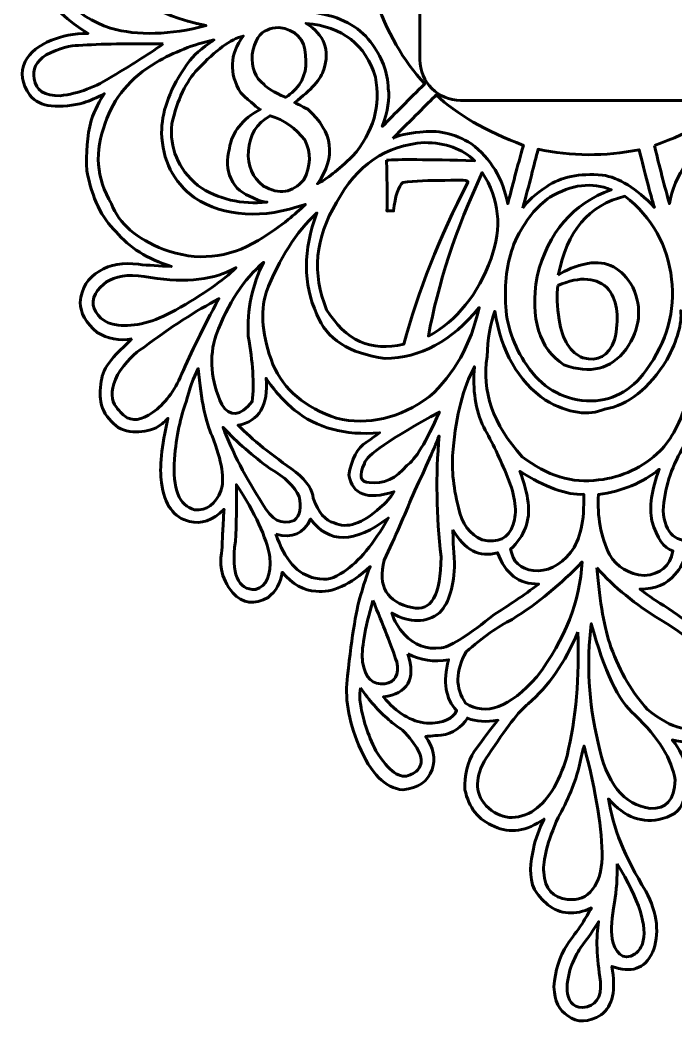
# Model space of a CAD drawing. Header units: millimetres. Extents: x -101 to 243, y -140 to 147.
# Drawn here: x -101.1 to 11.8, y -139.8 to 32.8 of the extents above; entities that cross this region are included whole.
import ezdxf

# ---------------------------------------------------------------- set-up
doc = ezdxf.new("R2010")
doc.units = ezdxf.units.MM
doc.linetypes.add('K5LT32768', pattern=[0])
doc.linetypes.add('K5LT_BASIC', pattern=[0])
doc.layers.add('layer 1', color=7, linetype='Continuous')

# ---------------------------------------------------------------- blocks, each defined once
blk = doc.blocks.new('U1')
at = {"layer": 'layer 1', "color": 5, "linetype": 'K5LT_BASIC', "lineweight": 60, "true_color": 0x0000ff}
for p, q in [((18.72, 76.98), (-25.28, 76.98)), ((-32.28, 69.98), (-32.28, 25.98)), ((25.72, 25.98), (25.72, 69.98)), ((-25.28, 18.98), (18.72, 18.98))]:
    blk.add_line(p, q, dxfattribs=at)
for radius in [4.1, 0.75]:
    blk.add_circle((-3.28, 47.98), radius, dxfattribs=at)
for centre, start, end in [((-25.28, 69.98), 90, 180), ((18.72, 69.98), 0, 90), ((-25.28, 25.98), 180, 270), ((18.72, 25.98), 270, 0)]:
    blk.add_arc(centre, 7, start, end, dxfattribs=at)

msp = doc.modelspace()

# ---------------------------------------------------------------- linework, layer by layer
at = {"layer": 'layer 1', "color": 5, "linetype": 'K5LT32768', "lineweight": 60, "true_color": 0x0000ff}
for points, knots in [([(-81.8, -22.05), (-84.04, -22.44), (-86.06, -22.06), (-87.86, -20.94), (-89.8, -19.3), (-90.76, -17.59), (-90.75, -15.82), (-90.56, -13.28), (-89.46, -11.49), (-87.46, -10.43), (-85.64, -9.24), (-83.4, -8.84), (-80.74, -9.23), (-79, -9.41), (-77.12, -9.52), (-75.07, -9.58), (-79.17, -8.33), (-82.34, -6.35), (-84.59, -3.62), (-87.06, -1.3), (-88.74, 2.19), (-89.62, 6.83), (-89.81, 9.91), (-89.57, 12.8), (-88.9, 15.51), (-88.2, 17.4), (-87.43, 18.95), (-86.59, 20.14), (-87.89, 19.44), (-89.1, 18.91), (-90.21, 18.56), (-91.76, 18.08), (-94.11, 17.86), (-95.75, 18.01), (-97.33, 18.17), (-98.55, 18.79), (-99.43, 19.88), (-100.86, 21.86), (-101.13, 23.78), (-100.23, 25.64), (-99.42, 27.26), (-97.91, 28.49), (-95.69, 29.31), (-93.95, 30.07), (-91.86, 30.46), (-89.42, 30.49), (-96.3, 34.64), (-99.89, 40.54), (-100.19, 48.21), (-100.14, 55.45), (-96.61, 61.2), (-89.59, 65.47), (-96.73, 66.15), (-100.47, 68.5), (-100.81, 72.51), (-100.79, 75.66), (-99.07, 77.55), (-95.65, 78.16), (-92.91, 78.41), (-89.98, 77.71), (-86.83, 76.07), (-89.83, 80.58), (-90.67, 85.58), (-89.36, 91.06), (-88.31, 95.43), (-86.97, 97.63), (-83.76, 100.74), (-81.28, 103.15), (-78.72, 104.69), (-76.04, 105.38), (-73.96, 106.03), (-71.68, 106.35), (-69.19, 106.31), (-74.12, 109.35), (-76.41, 112.81), (-76.04, 116.68), (-75.23, 119.69), (-73.45, 121.09), (-70.7, 120.86), (-68.17, 120.57), (-65.8, 119.3), (-63.58, 117.04), (-62.96, 116.34), (-62.26, 115.31), (-61.46, 113.92), (-61.65, 117.77), (-60.66, 121.57), (-58.5, 125.31), (-56.2, 129.67), (-51.79, 132.61), (-45.29, 134.15), (-40.33, 135.21), (-35.74, 134.26), (-31.49, 131.3), (-33.34, 136.39), (-33.83, 140.03), (-32.96, 142.24), (-32.44, 143.54), (-30.72, 145.03), (-29.41, 145.46), (-28.82, 145.65), (-28.2, 145.71), (-27.56, 145.63), (-25.21, 145.36), (-23.87, 143.89), (-22.73, 141.95), (-21.52, 139.92), (-20.83, 137.43), (-20.64, 134.48)], [0, 0, 0, 0, 0.027027, 0.027027, 0.027027, 0.054054, 0.054054, 0.054054, 0.081081, 0.081081, 0.081081, 0.108108, 0.108108, 0.108108, 0.135135, 0.135135, 0.135135, 0.162162, 0.162162, 0.162162, 0.189189, 0.189189, 0.189189, 0.216216, 0.216216, 0.216216, 0.243243, 0.243243, 0.243243, 0.27027, 0.27027, 0.27027, 0.297297, 0.297297, 0.297297, 0.324324, 0.324324, 0.324324, 0.351351, 0.351351, 0.351351, 0.378378, 0.378378, 0.378378, 0.405405, 0.405405, 0.405405, 0.432432, 0.432432, 0.432432, 0.459459, 0.459459, 0.459459, 0.486486, 0.486486, 0.486486, 0.513514, 0.513514, 0.513514, 0.540541, 0.540541, 0.540541, 0.567568, 0.567568, 0.567568, 0.594595, 0.594595, 0.594595, 0.621622, 0.621622, 0.621622, 0.648649, 0.648649, 0.648649, 0.675676, 0.675676, 0.675676, 0.702703, 0.702703, 0.702703, 0.72973, 0.72973, 0.72973, 0.756757, 0.756757, 0.756757, 0.783784, 0.783784, 0.783784, 0.810811, 0.810811, 0.810811, 0.837838, 0.837838, 0.837838, 0.864865, 0.864865, 0.864865, 0.891892, 0.891892, 0.891892, 0.918919, 0.918919, 0.918919, 0.945946, 0.945946, 0.945946, 1, 1, 1, 1]), ([(-20.64, 134.48), (-18.12, 138.97), (-14.51, 142.13), (-9.82, 143.97), (-7.6, 144.84), (-6.31, 145), (-3.92, 144.98), (-0.04, 144.95), (3.35, 144.06), (6.24, 142.31), (9.67, 140.46), (12.34, 137.76), (14.26, 134.21), (14.51, 139.43), (15.87, 142.99), (18.35, 144.9), (18.92, 145.2), (19.46, 145.43), (20, 145.57), (21.34, 145.92), (22.22, 145.72), (23.49, 145.23), (24, 145.03), (24.48, 144.81), (24.74, 144.63), (25.43, 144.14), (26.01, 143.36), (26.47, 142.27), (27.05, 140.39), (27.04, 138.33), (26.45, 136.11), (26.09, 134.64), (25.5, 133.1), (24.67, 131.47), (29.12, 133.93), (33.38, 134.92), (37.44, 134.45), (40.46, 134.12), (43.1, 133.28), (45.35, 131.95), (47.54, 130.65), (50.35, 128.03), (51.73, 125.87), (53.01, 123.88), (53.97, 121.41), (54.61, 118.44), (54.78, 116.84), (54.9, 115.34), (54.96, 113.95), (57.3, 117.61), (59.71, 119.83), (62.17, 120.62), (64.41, 121.35), (66.33, 120.86), (67.96, 119.15), (69.36, 117.81), (69.79, 115.98), (69.25, 113.68), (68.48, 111.83), (67.54, 110.38), (66.45, 109.32), (65.23, 108.15), (63.94, 107.15), (62.58, 106.34), (65.31, 106.39), (67.88, 105.99), (70.28, 105.13), (73.03, 104.34), (75.63, 102.62), (78.06, 99.97), (79.92, 98.2), (81.39, 95.65), (82.47, 92.32), (83.38, 88.81), (83.36, 85.34), (82.43, 81.9), (82.04, 79.95), (81.33, 78.02), (80.29, 76.11), (82.99, 77.54), (85.64, 78.25), (88.23, 78.24), (89.77, 78.25), (91.07, 77.85), (92.15, 77.03), (93.25, 76.32), (93.95, 75.09), (94.26, 73.36), (94.28, 71.79), (94.04, 70.65), (93.55, 69.96), (92.66, 68.74), (91.56, 67.85), (90.25, 67.29), (88.09, 66.2), (85.66, 65.65), (82.95, 65.64), (85.89, 63.94), (88.34, 61.73), (90.3, 59.01), (92.84, 55.03), (93.91, 50.72), (93.5, 46.06), (92.01, 38.43), (88.51, 33.25), (83, 30.52), (89.22, 30.37), (92.84, 28.53), (93.86, 25), (94.15, 23.67), (94.15, 22.47), (93.85, 21.43), (93.16, 18.99), (91.74, 18.51), (89.45, 18.05), (88.03, 17.76), (86.78, 17.77), (85.67, 18.06), (83.82, 18.54), (81.97, 19.27), (80.12, 20.25), (82.98, 15.28), (83.85, 10.07), (82.75, 4.63), (81.3, 0.3), (79.17, -3.11), (76.34, -5.61), (74.32, -7.34), (71.57, -8.68), (68.11, -9.61), (72.25, -8.93), (75.48, -8.8), (77.81, -9.22), (79.75, -9.58), (82.32, -11.05), (83.43, -12.72), (84.19, -13.88), (84.45, -15.32), (84.2, -17.04), (83.99, -18.64), (83.08, -19.93), (81.48, -20.93), (79.96, -21.94), (77.96, -22.3), (75.5, -22), (79.09, -24.87), (80.95, -27.99), (81.06, -31.34), (80.64, -34.16), (79.59, -36.16), (77.9, -37.35), (75.9, -38.17), (74.1, -38.29), (72.52, -37.71), (70.94, -36.71), (69.88, -35.88), (69.31, -35.22), (70.52, -41.41), (70.82, -45.52), (70.2, -47.54), (69.87, -50.59), (68.58, -52.52), (66.35, -53.35), (63.64, -54.05), (61.42, -53.37), (59.72, -51.31), (60.23, -56.03), (60.2, -60.08), (59.63, -63.46), (58.71, -66.03), (56.99, -67.31), (54.47, -67.28), (52.13, -67.04), (50.55, -65.64), (49.75, -63.1), (48.92, -63.98), (48.16, -64.7), (47.45, -65.27), (45.59, -66.77), (44.84, -66.97), (42.59, -66.73), (42.17, -66.69), (41.77, -66.63), (41.41, -66.56), (39.79, -66.25), (38.18, -65.2), (36.94, -64.11), (36.34, -63.59), (35.75, -62.96), (35.15, -62.21), (37.47, -70.57), (38.61, -76.54), (38.57, -80.14), (38.73, -86.23), (37.37, -91.49), (34.47, -95.89), (33.59, -97.08), (32.63, -97.98), (31.57, -98.59), (29.68, -99.68), (28.03, -99.83), (26.12, -98.72), (25.46, -98.33), (24.91, -97.82), (24.46, -97.19), (23.44, -95.73), (23.53, -94.92), (23.89, -93.23), (24.17, -91.93), (24.64, -90.93), (25.3, -90.24), (23.09, -90.19), (21.39, -89.41), (20.18, -87.88), (18.16, -90.97), (15.16, -92.04), (11.17, -91.08), (13.75, -94.34), (14.49, -97.53), (13.41, -100.68), (12.58, -103.09), (11.9, -103.93), (9.47, -104.6), (6.08, -105.54), (2.98, -104.42), (0.18, -101.23), (0.89, -106), (3.03, -111.29), (6.59, -117.08), (8.65, -120.99), (9.03, -124.52), (7.74, -127.67)], [0, 0, 0, 0, 0.012821, 0.012821, 0.012821, 0.025641, 0.025641, 0.025641, 0.038462, 0.038462, 0.038462, 0.051282, 0.051282, 0.051282, 0.064103, 0.064103, 0.064103, 0.076923, 0.076923, 0.076923, 0.089744, 0.089744, 0.089744, 0.102564, 0.102564, 0.102564, 0.115385, 0.115385, 0.115385, 0.128205, 0.128205, 0.128205, 0.141026, 0.141026, 0.141026, 0.153846, 0.153846, 0.153846, 0.166667, 0.166667, 0.166667, 0.179487, 0.179487, 0.179487, 0.192308, 0.192308, 0.192308, 0.205128, 0.205128, 0.205128, 0.217949, 0.217949, 0.217949, 0.230769, 0.230769, 0.230769, 0.24359, 0.24359, 0.24359, 0.25641, 0.25641, 0.25641, 0.269231, 0.269231, 0.269231, 0.282051, 0.282051, 0.282051, 0.294872, 0.294872, 0.294872, 0.307692, 0.307692, 0.307692, 0.320513, 0.320513, 0.320513, 0.333333, 0.333333, 0.333333, 0.346154, 0.346154, 0.346154, 0.358974, 0.358974, 0.358974, 0.371795, 0.371795, 0.371795, 0.384615, 0.384615, 0.384615, 0.397436, 0.397436, 0.397436, 0.410256, 0.410256, 0.410256, 0.423077, 0.423077, 0.423077, 0.435897, 0.435897, 0.435897, 0.448718, 0.448718, 0.448718, 0.461538, 0.461538, 0.461538, 0.474359, 0.474359, 0.474359, 0.487179, 0.487179, 0.487179, 0.5, 0.5, 0.5, 0.512821, 0.512821, 0.512821, 0.525641, 0.525641, 0.525641, 0.538462, 0.538462, 0.538462, 0.551282, 0.551282, 0.551282, 0.564103, 0.564103, 0.564103, 0.576923, 0.576923, 0.576923, 0.589744, 0.589744, 0.589744, 0.602564, 0.602564, 0.602564, 0.615385, 0.615385, 0.615385, 0.628205, 0.628205, 0.628205, 0.641026, 0.641026, 0.641026, 0.653846, 0.653846, 0.653846, 0.666667, 0.666667, 0.666667, 0.679487, 0.679487, 0.679487, 0.692308, 0.692308, 0.692308, 0.705128, 0.705128, 0.705128, 0.717949, 0.717949, 0.717949, 0.730769, 0.730769, 0.730769, 0.74359, 0.74359, 0.74359, 0.75641, 0.75641, 0.75641, 0.769231, 0.769231, 0.769231, 0.782051, 0.782051, 0.782051, 0.794872, 0.794872, 0.794872, 0.807692, 0.807692, 0.807692, 0.820513, 0.820513, 0.820513, 0.833333, 0.833333, 0.833333, 0.846154, 0.846154, 0.846154, 0.858974, 0.858974, 0.858974, 0.871795, 0.871795, 0.871795, 0.884615, 0.884615, 0.884615, 0.897436, 0.897436, 0.897436, 0.910256, 0.910256, 0.910256, 0.923077, 0.923077, 0.923077, 0.935897, 0.935897, 0.935897, 0.948718, 0.948718, 0.948718, 0.961538, 0.961538, 0.961538, 0.974359, 0.974359, 0.974359, 1, 1, 1, 1]), ([(-82.99, 56.68), (-86.18, 52.27), (-86.95, 47.84), (-85.3, 43.41), (-83.33, 37.43), (-77.93, 33.58), (-69.1, 31.84), (-75.32, 30.22), (-80.81, 30.07), (-85.56, 31.39), (-91.8, 33.5), (-95.87, 38.04), (-97.76, 45.01), (-98.52, 51.43), (-96.59, 56.83), (-91.97, 61.21), (-86.77, 65.18), (-80.56, 66.52), (-73.37, 65.22), (-71.5, 65.04), (-69.93, 64.68), (-68.65, 64.15), (-71.15, 63.94), (-73.71, 63.19), (-76.34, 61.9), (-79.31, 60.44), (-81.06, 59.36), (-82.99, 56.68)], [0, 0, 0, 0, 0.1, 0.1, 0.1, 0.2, 0.2, 0.2, 0.3, 0.3, 0.3, 0.4, 0.4, 0.4, 0.5, 0.5, 0.5, 0.6, 0.6, 0.6, 0.7, 0.7, 0.7, 0.8, 0.8, 0.8, 1, 1, 1, 1]), ([(-37.73, 20.94), (-37.47, 19.31), (-37.81, 17.16), (-38.76, 14.49), (-36.57, 16.72), (-34.13, 19.17), (-31.46, 21.83), (-35.15, 25.76), (-38.01, 30.77), (-40.05, 36.87), (-44.26, 35.71), (-47.67, 34.78), (-50.28, 34.07), (-46.01, 33.42), (-42.85, 31.74), (-40.8, 29.04), (-38.84, 26.57), (-37.82, 23.87), (-37.73, 20.94)], [0, 0, 0, 0, 0.142857, 0.142857, 0.142857, 0.285714, 0.285714, 0.285714, 0.428571, 0.428571, 0.428571, 0.571429, 0.571429, 0.571429, 0.714286, 0.714286, 0.714286, 1, 1, 1, 1]), ([(-58.56, 31.07), (-58.01, 31.36), (-57.36, 31.51), (-56.6, 31.52), (-53.68, 31.14), (-52.14, 29.55), (-51.97, 26.76), (-51.64, 24.11), (-52.41, 21.98), (-54.28, 20.35), (-54.83, 19.88), (-55.22, 19.59), (-55.44, 19.5), (-57.49, 20.41), (-58.71, 21.15), (-59.09, 21.73), (-60.67, 22.89), (-61.35, 24.61), (-61.14, 26.89), (-60.75, 29.28), (-59.89, 30.68), (-58.56, 31.07)], [0, 0, 0, 0, 0.125, 0.125, 0.125, 0.25, 0.25, 0.25, 0.375, 0.375, 0.375, 0.5, 0.5, 0.5, 0.625, 0.625, 0.625, 0.75, 0.75, 0.75, 1, 1, 1, 1]), ([(-48.85, 24.31), (-47.71, 27.6), (-48.72, 30.24), (-51.88, 32.23), (-45.59, 31.66), (-41.62, 28.58), (-39.95, 22.97), (-38.96, 18.1), (-40.27, 13.56), (-43.87, 9.35), (-46.37, 6.95), (-48.39, 5.38), (-49.92, 4.64), (-46.64, 9.26), (-47.21, 13.53), (-51.61, 17.45), (-52.62, 18), (-53.36, 18.38), (-53.84, 18.61), (-50.98, 20.75), (-49.32, 22.65), (-48.85, 24.31)], [0, 0, 0, 0, 0.125, 0.125, 0.125, 0.25, 0.25, 0.25, 0.375, 0.375, 0.375, 0.5, 0.5, 0.5, 0.625, 0.625, 0.625, 0.75, 0.75, 0.75, 1, 1, 1, 1]), ([(-54.94, -1.52), (-53.97, -0.73), (-52.99, 0.14), (-52.01, 1.08), (-59.44, -1.5), (-65.82, -1.11), (-71.14, 2.24), (-74.76, 4.99), (-76.63, 8.7), (-76.75, 13.37), (-76.78, 16.79), (-75.51, 20.46), (-72.94, 24.37), (-71.42, 26.67), (-70.69, 27.23), (-68.48, 28.86), (-68.25, 29.04), (-68.01, 29.21), (-67.76, 29.39), (-71.31, 28.59), (-74.63, 27.28), (-77.71, 25.48)], [0, 0, 0, 0, 0.125, 0.125, 0.125, 0.25, 0.25, 0.25, 0.375, 0.375, 0.375, 0.5, 0.5, 0.5, 0.625, 0.625, 0.625, 0.75, 0.75, 0.75, 1, 1, 1, 1]), ([(-70.53, 24.35), (-67.44, 27.62), (-64.83, 29.52), (-62.7, 30.05), (-65.04, 26.9), (-65.19, 23.63), (-63.14, 20.26), (-61.28, 18.54), (-60.16, 17.59), (-59.76, 17.41), (-62.88, 15.76), (-64.65, 13.53), (-65.09, 10.72), (-65.58, 8.76), (-65.5, 7.04), (-64.85, 5.57), (-64, 3.67), (-62.8, 3.04), (-61, 2.18), (-59.97, 1.7), (-59.17, 1.46), (-58.6, 1.48), (-62.99, 0.99), (-66.97, 1.94), (-70.53, 4.32), (-73.96, 7.27), (-75.44, 10.8), (-74.98, 14.92), (-74.04, 19.11), (-72.55, 22.25), (-70.53, 24.35)], [0, 0, 0, 0, 0.090909, 0.090909, 0.090909, 0.181818, 0.181818, 0.181818, 0.272727, 0.272727, 0.272727, 0.363636, 0.363636, 0.363636, 0.454545, 0.454545, 0.454545, 0.545455, 0.545455, 0.545455, 0.636364, 0.636364, 0.636364, 0.727273, 0.727273, 0.727273, 0.818182, 0.818182, 0.818182, 1, 1, 1, 1]), ([(-76.48, 28.68), (-79.35, 26.69), (-82.23, 24.86), (-85.12, 23.2), (-88.07, 21.27), (-91.1, 20.13), (-94.2, 19.78), (-96.92, 19.74), (-98.42, 20.7), (-98.69, 22.67), (-99.05, 24.27), (-98.37, 25.65), (-96.65, 26.81), (-94.24, 28), (-92.39, 28.53), (-91.08, 28.41)], [0, 0, 0, 0, 0.166667, 0.166667, 0.166667, 0.333333, 0.333333, 0.333333, 0.5, 0.5, 0.5, 0.666667, 0.666667, 0.666667, 1, 1, 1, 1]), ([(-77.71, 25.48), (-82.12, 22.87), (-85.04, 19.39), (-86.45, 15.06), (-88.36, 10.22), (-88, 5.59), (-85.39, 1.17), (-84.08, -2.25), (-81.09, -4.86), (-76.4, -6.66), (-70.73, -8.76), (-65.31, -8.24), (-60.13, -5.12), (-58.13, -3.87), (-56.4, -2.67), (-54.94, -1.52)], [0, 0, 0, 0, 0.166667, 0.166667, 0.166667, 0.333333, 0.333333, 0.333333, 0.5, 0.5, 0.5, 0.666667, 0.666667, 0.666667, 1, 1, 1, 1]), ([(-36.95, 12.44), (-33.57, 15.82), (-31.08, 18.32), (-29.48, 19.92), (-25.97, 16.58), (-20.97, 13.69), (-14.48, 11.24), (-15.51, 7.54), (-16.4, 4.18), (-17.15, 1.18), (-18, 5.56), (-20.09, 9), (-23.42, 11.51), (-26.37, 13.28), (-29.32, 13.95), (-32.28, 13.51), (-34.39, 13.33), (-35.95, 12.97), (-36.95, 12.44)], [0, 0, 0, 0, 0.142857, 0.142857, 0.142857, 0.285714, 0.285714, 0.285714, 0.428571, 0.428571, 0.428571, 0.571429, 0.571429, 0.571429, 0.714286, 0.714286, 0.714286, 1, 1, 1, 1]), ([(8.09, 11.24), (14.52, 13.46), (19.47, 16.35), (22.95, 19.92), (26.11, 16.78), (28.57, 14.3), (30.34, 12.48), (27.03, 13.78), (23.75, 14.02), (20.51, 13.2), (17.41, 12.11), (15.13, 10.48), (13.65, 8.3), (12.06, 5.94), (11.07, 3.58), (10.67, 1.22), (9.6, 5.1), (8.74, 8.44), (8.09, 11.24)], [0, 0, 0, 0, 0.142857, 0.142857, 0.142857, 0.285714, 0.285714, 0.285714, 0.428571, 0.428571, 0.428571, 0.571429, 0.571429, 0.571429, 0.714286, 0.714286, 0.714286, 1, 1, 1, 1]), ([(-61.81, 10.29), (-61.64, 13), (-60.39, 15.02), (-58.07, 16.34), (-55.65, 15.59), (-53.66, 14.2), (-52.1, 12.16), (-50.98, 9.95), (-51.04, 7.67), (-52.28, 5.3), (-54.2, 3.04), (-56.51, 2.68), (-59.22, 4.24), (-61.12, 5.72), (-61.98, 7.74), (-61.81, 10.29)], [0, 0, 0, 0, 0.166667, 0.166667, 0.166667, 0.333333, 0.333333, 0.333333, 0.5, 0.5, 0.5, 0.666667, 0.666667, 0.666667, 1, 1, 1, 1]), ([(-38.02, 8.69), (-37.91, 4.29), (-37.9, 1.37), (-37.97, -0.08), (-37.53, -0.04), (-37.14, -0.02), (-36.82, -0.04), (-36.55, 2.54), (-36.01, 4.17), (-35.21, 4.86), (-33.11, 5.11), (-30.71, 5.23), (-28, 5.21), (-25.08, 5.36), (-23.76, 5.24), (-24.04, 4.86), (-28.92, -4.62), (-32.6, -13.91), (-35.08, -23), (-40.7, -24.31), (-45.12, -22.33), (-48.34, -17.04), (-50.9, -10.86), (-50.34, -4.72), (-46.65, 1.39), (-43.19, 7.85), (-38.15, 11.29), (-31.52, 11.71), (-27.85, 11.69), (-24.98, 10.65), (-22.88, 8.6), (-31.07, 8.81), (-36.12, 8.84), (-38.02, 8.69)], [0, 0, 0, 0, 0.083333, 0.083333, 0.083333, 0.166667, 0.166667, 0.166667, 0.25, 0.25, 0.25, 0.333333, 0.333333, 0.333333, 0.416667, 0.416667, 0.416667, 0.5, 0.5, 0.5, 0.583333, 0.583333, 0.583333, 0.666667, 0.666667, 0.666667, 0.75, 0.75, 0.75, 0.833333, 0.833333, 0.833333, 1, 1, 1, 1]), ([(-14.57, 0.42), (-13.49, 4.52), (-12.61, 7.9), (-11.94, 10.57), (-6.22, 9.35), (-0.42, 9.32), (5.46, 10.48), (6.49, 6.26), (7.36, 2.95), (8.09, 0.56), (4.97, 3.86), (1.97, 5.72), (-0.9, 6.12), (-4.8, 6.47), (-8, 5.8), (-10.52, 4.12), (-12.39, 2.88), (-13.74, 1.65), (-14.57, 0.42)], [0, 0, 0, 0, 0.142857, 0.142857, 0.142857, 0.285714, 0.285714, 0.285714, 0.428571, 0.428571, 0.428571, 0.571429, 0.571429, 0.571429, 0.714286, 0.714286, 0.714286, 1, 1, 1, 1]), ([(-20.04, -8.23), (-22.3, -14.43), (-25.89, -18.88), (-30.81, -21.58), (-29.22, -12.66), (-26.14, -3.28), (-21.55, 6.55), (-18.6, 1.99), (-18.1, -2.93), (-20.04, -8.23)], [0, 0, 0, 0, 0.25, 0.25, 0.25, 0.5, 0.5, 0.5, 1, 1, 1, 1]), ([(-8.46, -11.12), (-7.02, -3.56), (-3.19, 0.98), (3.02, 2.49), (7.72, -1.23), (10.39, -5.98), (11.03, -11.76), (11.7, -17.25), (10.24, -22.49), (6.67, -27.47), (4.07, -31.1), (0.66, -32.86), (-3.57, -32.75), (-7.97, -32.36), (-11.41, -30.31), (-13.89, -26.61), (-16.2, -23.25), (-17.41, -19.66), (-17.54, -15.84), (-17.73, -11.89), (-17.17, -8.32), (-15.85, -5.16), (-14.16, -1.68), (-12.17, 0.82), (-9.89, 2.32), (-6.17, 4.52), (-2.66, 4.95), (0.66, 3.61), (-5.95, 1.23), (-10.21, -3.74), (-12.11, -11.3), (-13.32, -18.66), (-11.77, -23.74), (-7.48, -26.52), (-2.97, -28.18), (0.59, -27.29), (3.2, -23.85), (5.65, -20.33), (6.03, -16.77), (4.36, -13.17), (2.49, -9.88), (-0.09, -8.52), (-3.39, -9.07), (-5.49, -9.48), (-7.18, -10.16), (-8.46, -11.12)], [0, 0, 0, 0, 0.0625, 0.0625, 0.0625, 0.125, 0.125, 0.125, 0.1875, 0.1875, 0.1875, 0.25, 0.25, 0.25, 0.3125, 0.3125, 0.3125, 0.375, 0.375, 0.375, 0.4375, 0.4375, 0.4375, 0.5, 0.5, 0.5, 0.5625, 0.5625, 0.5625, 0.625, 0.625, 0.625, 0.6875, 0.6875, 0.6875, 0.75, 0.75, 0.75, 0.8125, 0.8125, 0.8125, 0.875, 0.875, 0.875, 1, 1, 1, 1]), ([(-58.76, -14.1), (-56.48, -8.24), (-53.57, -3.67), (-50.03, -0.39), (-52.41, -6.83), (-52.41, -12.64), (-50.03, -17.84), (-48.39, -22.08), (-44.47, -24.6), (-38.28, -25.41), (-32.24, -25.37), (-26.84, -22.46), (-22.08, -16.68), (-23.53, -23.08), (-26.38, -28.18), (-30.63, -31.99), (-35.82, -35.77), (-41.17, -37.01), (-46.65, -35.73), (-52.03, -33.9), (-55.68, -30.81), (-57.6, -26.47), (-59.41, -21.65), (-59.79, -17.53), (-58.76, -14.1)], [0, 0, 0, 0, 0.111111, 0.111111, 0.111111, 0.222222, 0.222222, 0.222222, 0.333333, 0.333333, 0.333333, 0.444444, 0.444444, 0.444444, 0.555556, 0.555556, 0.555556, 0.666667, 0.666667, 0.666667, 0.777778, 0.777778, 0.777778, 1, 1, 1, 1]), ([(-88.52, -16.24), (-88.21, -17.81), (-86.75, -19.48), (-84.26, -19.7), (-81.42, -20.04), (-78.12, -19.18), (-74.38, -17.12), (-69.58, -14.44), (-66.11, -12.01), (-63.97, -9.82), (-67.58, -11.89), (-72.48, -12.45), (-78.65, -11.51), (-81.66, -10.93), (-84, -11.07), (-85.67, -11.94), (-87.11, -12.69), (-88.87, -14.48), (-88.52, -16.24)], [0, 0, 0, 0, 0.142857, 0.142857, 0.142857, 0.285714, 0.285714, 0.285714, 0.428571, 0.428571, 0.428571, 0.571429, 0.571429, 0.571429, 0.714286, 0.714286, 0.714286, 1, 1, 1, 1]), ([(-61.85, -21.62), (-62.06, -16.99), (-61.17, -12.75), (-59.18, -8.89), (-62.62, -11.8), (-65.35, -15.95), (-67.37, -21.36), (-68.63, -25.21), (-68.3, -29.21), (-66.39, -33.37), (-64.99, -35.56), (-63.24, -35.38), (-61.14, -32.84), (-60.82, -29.74), (-61.06, -26), (-61.85, -21.62)], [0, 0, 0, 0, 0.166667, 0.166667, 0.166667, 0.333333, 0.333333, 0.333333, 0.5, 0.5, 0.5, 0.666667, 0.666667, 0.666667, 1, 1, 1, 1]), ([(-8.55, -12.86), (-4.65, -11.22), (-1.71, -11.47), (0.26, -13.61), (1.73, -15.71), (2.06, -18.59), (1.24, -22.25), (0.2, -25.02), (-1.62, -26.05), (-4.23, -25.32), (-6.37, -24.48), (-7.73, -22.3), (-8.33, -18.78)], [0, 0, 0, 0, 0.2, 0.2, 0.2, 0.4, 0.4, 0.4, 0.6, 0.6, 0.6, 1, 1, 1, 1]), ([(-84.35, -28.25), (-82.92, -26.05), (-81.41, -24.48), (-79.81, -23.53), (-75.18, -20.03), (-70.87, -17.24), (-66.9, -15.16), (-69.62, -20.16), (-71.75, -24.49), (-73.31, -28.16), (-74.55, -31.06), (-76.22, -33.26), (-78.3, -34.75), (-80.23, -36.12), (-81.85, -36.3), (-83.17, -35.3), (-83.61, -34.96), (-84.59, -33.84), (-84.87, -33.34), (-85.55, -32.09), (-85.38, -30.4), (-84.35, -28.25)], [0, 0, 0, 0, 0.125, 0.125, 0.125, 0.25, 0.25, 0.25, 0.375, 0.375, 0.375, 0.5, 0.5, 0.5, 0.625, 0.625, 0.625, 0.75, 0.75, 0.75, 1, 1, 1, 1]), ([(-20.7, -25.11), (-20.61, -22.05), (-20.18, -19.45), (-19.41, -17.32), (-18.26, -24.23), (-15.35, -29.34), (-10.69, -32.63), (-6.67, -34.88), (-3.26, -35.39), (-0.45, -34.14), (3.57, -33.46), (7.13, -30.65), (10.23, -25.69), (12.06, -22.22), (12.86, -19.4), (12.63, -17.23), (14.45, -21.37), (14.84, -26.41), (13.79, -32.36), (12.6, -36.36), (11.03, -39.36), (9.07, -41.35), (6.09, -44.2), (2.56, -45.86), (-1.52, -46.34), (-6.05, -46.97), (-10.45, -45.63), (-14.69, -42.33), (-19.7, -36.78), (-21.7, -31.04), (-20.7, -25.11)], [0, 0, 0, 0, 0.090909, 0.090909, 0.090909, 0.181818, 0.181818, 0.181818, 0.272727, 0.272727, 0.272727, 0.363636, 0.363636, 0.363636, 0.454545, 0.454545, 0.454545, 0.545455, 0.545455, 0.545455, 0.636364, 0.636364, 0.636364, 0.727273, 0.727273, 0.727273, 0.818182, 0.818182, 0.818182, 1, 1, 1, 1]), ([(-66.37, -58.39), (-66.32, -57.01), (-66.26, -55.8), (-66.21, -54.75), (-66.13, -53.31), (-66.07, -52.19), (-66, -51.38), (-67.94, -53.32), (-69.93, -54.02), (-71.97, -53.47), (-74.67, -52.84), (-76.27, -50.62), (-76.78, -46.8), (-77.16, -44.25), (-76.79, -40.57), (-75.66, -35.76), (-76.34, -36.45), (-77.02, -36.98), (-77.72, -37.35), (-78.87, -37.96), (-80.39, -38.11), (-81.69, -38.04), (-83.22, -37.96), (-84.46, -37.36), (-85.41, -36.25), (-86.51, -35.16), (-87.14, -33.87), (-87.3, -32.37), (-87.39, -31.46), (-87.25, -29.38), (-86.98, -28.48), (-86.62, -27.29), (-85.82, -26.04), (-84.56, -24.72), (-83.46, -23.57), (-82.54, -22.68), (-81.8, -22.05)], [0, 0, 0, 0, 0.076923, 0.076923, 0.076923, 0.153846, 0.153846, 0.153846, 0.230769, 0.230769, 0.230769, 0.307692, 0.307692, 0.307692, 0.384615, 0.384615, 0.384615, 0.461538, 0.461538, 0.461538, 0.538462, 0.538462, 0.538462, 0.615385, 0.615385, 0.615385, 0.692308, 0.692308, 0.692308, 0.769231, 0.769231, 0.769231, 0.846154, 0.846154, 0.846154, 1, 1, 1, 1]), ([(-72.51, -32.88), (-71.98, -30.64), (-71.3, -28.74), (-70.46, -27.18), (-69.95, -32.72), (-69.15, -36.57), (-68.06, -38.75), (-66.36, -43.16), (-65.85, -46.3), (-66.55, -48.19), (-67.48, -50.53), (-68.99, -51.63), (-71.09, -51.48), (-73.75, -50.75), (-74.9, -47.84), (-74.56, -42.76), (-74.19, -38.73), (-73.51, -35.44), (-72.51, -32.88)], [0, 0, 0, 0, 0.142857, 0.142857, 0.142857, 0.285714, 0.285714, 0.285714, 0.428571, 0.428571, 0.428571, 0.571429, 0.571429, 0.571429, 0.714286, 0.714286, 0.714286, 1, 1, 1, 1]), ([(-26.58, -41.04), (-26.03, -35.16), (-24.8, -30.43), (-22.9, -26.87), (-23.25, -30.8), (-22.72, -34.27), (-21.3, -37.28), (-19.84, -39.85), (-18.48, -42.7), (-17.21, -45.83), (-15.82, -49.17), (-15.49, -51.9), (-16.23, -54.02), (-17.04, -56.42), (-18.82, -57.29), (-21.59, -56.62), (-23.69, -55.76), (-25.05, -53.9), (-25.66, -51.06), (-26.6, -47.31), (-26.9, -43.97), (-26.58, -41.04)], [0, 0, 0, 0, 0.125, 0.125, 0.125, 0.25, 0.25, 0.25, 0.375, 0.375, 0.375, 0.5, 0.5, 0.5, 0.625, 0.625, 0.625, 0.75, 0.75, 0.75, 1, 1, 1, 1]), ([(16.17, -31.76), (16.5, -29.57), (16.53, -27.67), (16.26, -26.07), (19.55, -32.89), (20.92, -39.6), (20.36, -46.18), (19.72, -52.35), (18.09, -55.85), (15.46, -56.69), (11.84, -57.32), (9.88, -55.63), (9.59, -51.61), (9.81, -47.86), (10.91, -44.33), (12.88, -41.02), (14.67, -37.54), (15.77, -34.46), (16.17, -31.76)], [0, 0, 0, 0, 0.142857, 0.142857, 0.142857, 0.285714, 0.285714, 0.285714, 0.428571, 0.428571, 0.428571, 0.571429, 0.571429, 0.571429, 0.714286, 0.714286, 0.714286, 1, 1, 1, 1]), ([(-39.11, -51.09), (-38.16, -50.33), (-37.38, -49.42), (-36.77, -48.37), (-41.32, -49.82), (-43.9, -48.87), (-44.51, -45.52), (-44.09, -42.73), (-43.08, -40.83), (-41.49, -39.83), (-40.55, -39.18), (-39.8, -38.65), (-39.24, -38.22), (-45.19, -38.72), (-50.07, -37.42), (-53.88, -34.31), (-55.7, -32.79), (-57.34, -30.97), (-58.78, -28.83), (-58.35, -33.51), (-59.95, -36.21), (-63.59, -36.93), (-61.12, -39.39), (-57.8, -42.07), (-53.62, -44.99), (-51.69, -46.62), (-50.71, -48.12), (-50.68, -49.48), (-49.76, -51.95), (-48.56, -53.36), (-47.07, -53.71), (-44.87, -54.78), (-42.21, -53.9), (-39.11, -51.09)], [0, 0, 0, 0, 0.083333, 0.083333, 0.083333, 0.166667, 0.166667, 0.166667, 0.25, 0.25, 0.25, 0.333333, 0.333333, 0.333333, 0.416667, 0.416667, 0.416667, 0.5, 0.5, 0.5, 0.583333, 0.583333, 0.583333, 0.666667, 0.666667, 0.666667, 0.75, 0.75, 0.75, 0.833333, 0.833333, 0.833333, 1, 1, 1, 1]), ([(-41.04, -46.77), (-42.56, -46.7), (-42.83, -45.61), (-41.84, -43.48), (-41.6, -42.14), (-37.3, -39.21), (-28.94, -34.66), (-31.22, -39.83), (-33.08, -42.89), (-34.54, -43.83), (-36.36, -46.1), (-38.53, -47.08), (-41.04, -46.77)], [0, 0, 0, 0, 0.2, 0.2, 0.2, 0.4, 0.4, 0.4, 0.6, 0.6, 0.6, 1, 1, 1, 1]), ([(-59.36, -50.42), (-62.27, -45.97), (-64.54, -41.6), (-66.17, -37.29), (-63.73, -39.88), (-61.04, -42.24), (-58.11, -44.37), (-55.5, -45.86), (-53.83, -47.47), (-53.08, -49.17), (-52.62, -51.03), (-52.9, -52.41), (-53.93, -53.31), (-56.09, -54.17), (-57.9, -53.2), (-59.36, -50.42)], [0, 0, 0, 0, 0.166667, 0.166667, 0.166667, 0.333333, 0.333333, 0.333333, 0.5, 0.5, 0.5, 0.666667, 0.666667, 0.666667, 1, 1, 1, 1]), ([(-33.52, -48.94), (-31.54, -44.78), (-30.03, -41.39), (-28.98, -38.75), (-29.57, -45.52), (-29.46, -52.47), (-28.63, -59.58), (-28.69, -66.18), (-30.35, -69.08), (-33.61, -68.3), (-38, -67.39), (-39.6, -64.66), (-38.42, -60.12), (-36.56, -56.13), (-34.93, -52.41), (-33.52, -48.94)], [0, 0, 0, 0, 0.166667, 0.166667, 0.166667, 0.333333, 0.333333, 0.333333, 0.5, 0.5, 0.5, 0.666667, 0.666667, 0.666667, 1, 1, 1, 1]), ([(-13.65, -50.19), (-13.84, -48.65), (-14.32, -46.87), (-15.07, -44.85), (-10.7, -47.63), (-7.04, -48.95), (-4.08, -48.81), (-3.94, -53.35), (-4.68, -56.68), (-6.3, -58.78), (-8.27, -61.13), (-10.43, -62.19), (-12.76, -61.94), (-14.99, -61.64), (-16.3, -60.41), (-16.67, -58.24), (-14.26, -56.01), (-13.25, -53.32), (-13.65, -50.19)], [0, 0, 0, 0, 0.142857, 0.142857, 0.142857, 0.285714, 0.285714, 0.285714, 0.428571, 0.428571, 0.428571, 0.571429, 0.571429, 0.571429, 0.714286, 0.714286, 0.714286, 1, 1, 1, 1]), ([(0.37, -59.18), (-1.15, -56.06), (-1.79, -52.62), (-1.54, -48.85), (2.58, -48.27), (6.07, -46.81), (8.92, -44.49), (7.58, -48.07), (7.16, -51.03), (7.67, -53.39), (8.52, -56.37), (9.72, -58.09), (11.28, -58.56), (10.79, -61.17), (9.14, -62.58), (6.34, -62.78), (3.65, -62.55), (1.66, -61.35), (0.37, -59.18)], [0, 0, 0, 0, 0.142857, 0.142857, 0.142857, 0.285714, 0.285714, 0.285714, 0.428571, 0.428571, 0.428571, 0.571429, 0.571429, 0.571429, 0.714286, 0.714286, 0.714286, 1, 1, 1, 1]), ([(-64.06, -56.91), (-63.87, -53.88), (-63.81, -50.64), (-63.88, -47.16), (-60.64, -52.03), (-58.72, -56.17), (-58.14, -59.58), (-57.85, -62.69), (-58.67, -64.56), (-60.58, -65.19), (-63.67, -65.26), (-64.83, -62.5), (-64.06, -56.91)], [0, 0, 0, 0, 0.2, 0.2, 0.2, 0.4, 0.4, 0.4, 0.6, 0.6, 0.6, 1, 1, 1, 1]), ([(-57.07, -55.66), (-54.26, -56.44), (-52.27, -55.58), (-51.1, -53.08), (-47.98, -57.33), (-43.53, -57.27), (-37.75, -52.9), (-40.23, -57.32), (-42.78, -60.39), (-45.4, -62.12), (-47.14, -63.26), (-48.24, -63.69), (-50.3, -63.25), (-53.36, -62.59), (-55.61, -60.06), (-57.07, -55.66)], [0, 0, 0, 0, 0.166667, 0.166667, 0.166667, 0.333333, 0.333333, 0.333333, 0.5, 0.5, 0.5, 0.666667, 0.666667, 0.666667, 1, 1, 1, 1]), ([(-26.6, -54.91), (-24.63, -58.41), (-22.06, -59.73), (-18.9, -58.87), (-17.62, -62.48), (-15.26, -64.27), (-11.82, -64.25), (-14.46, -66.2), (-17.02, -67.96), (-19.52, -69.5), (-23.72, -72.91), (-26.73, -74.83), (-28.56, -75.25), (-31.2, -75.52), (-33.32, -74.75), (-34.92, -72.93), (-35.99, -71.8), (-36.72, -70.57), (-37.1, -69.24), (-33.97, -71), (-31.23, -70.97), (-28.87, -69.15), (-27.22, -67.4), (-26.37, -64.55), (-26.33, -60.6), (-26.51, -58.05), (-26.6, -56.15), (-26.6, -54.91)], [0, 0, 0, 0, 0.1, 0.1, 0.1, 0.2, 0.2, 0.2, 0.3, 0.3, 0.3, 0.4, 0.4, 0.4, 0.5, 0.5, 0.5, 0.6, 0.6, 0.6, 0.7, 0.7, 0.7, 0.8, 0.8, 0.8, 1, 1, 1, 1]), ([(13.5, -58.91), (16.51, -59.17), (18.82, -57.82), (20.42, -54.85), (19.76, -60.26), (20.05, -64.21), (21.31, -66.69), (22.41, -69.37), (24.37, -70.7), (27.19, -70.7), (28.88, -70.54), (29.98, -70.27), (30.48, -69.89), (29.81, -71.98), (28.47, -73.56), (26.45, -74.62), (24.35, -75.76), (22.23, -75.92), (20.09, -75.11), (18.71, -74.69), (17.05, -73.62), (15.11, -71.91), (13.79, -70.75), (11.99, -69.43), (9.72, -67.95), (8.02, -66.93), (6.64, -65.98), (5.58, -65.1), (8.22, -65.13), (10.24, -64.3), (11.63, -62.61), (12.57, -61.56), (13.19, -60.33), (13.5, -58.91)], [0, 0, 0, 0, 0.083333, 0.083333, 0.083333, 0.166667, 0.166667, 0.166667, 0.25, 0.25, 0.25, 0.333333, 0.333333, 0.333333, 0.416667, 0.416667, 0.416667, 0.5, 0.5, 0.5, 0.583333, 0.583333, 0.583333, 0.666667, 0.666667, 0.666667, 0.75, 0.75, 0.75, 0.833333, 0.833333, 0.833333, 1, 1, 1, 1]), ([(7.74, -127.67), (6.41, -130.48), (4.08, -131.27), (0.76, -130.03), (1.51, -134.1), (0.91, -136.88), (-1.07, -138.37), (-3.26, -139.71), (-5.18, -139.77), (-6.81, -138.53), (-8.31, -137.65), (-9.11, -136), (-9.21, -133.57), (-9.03, -130.78), (-8.27, -128.36), (-6.93, -126.31), (-6.12, -125.08), (-5.19, -123.97), (-4.37, -122.69), (-3.76, -121.72), (-3.22, -120.81), (-2.76, -119.97), (-5.59, -121.29), (-8.09, -121.11), (-10.24, -119.44), (-11.26, -118.6), (-12.02, -117.71), (-12.53, -116.78), (-13.65, -114.71), (-13.22, -112.04), (-12.74, -109.79), (-12.37, -108.06), (-11.76, -106.36), (-10.91, -104.7), (-13.93, -106.78), (-16.78, -107.21), (-19.45, -105.99), (-22.21, -104.84), (-23.9, -102.72), (-24.53, -99.63), (-24.67, -97.14), (-24.14, -94.94), (-22.92, -93.04), (-21.31, -90.77), (-19.95, -88.99), (-18.85, -87.68), (-20.86, -88.05), (-22.61, -87.93), (-24.1, -87.32), (-25.12, -88.97), (-26.62, -89.95), (-28.6, -90.26), (-30.14, -90.37), (-31.05, -90.44), (-31.31, -90.48), (-29.94, -92.39), (-29.56, -94.29), (-30.2, -96.18), (-30.88, -98.21), (-32.56, -99.36), (-35.23, -99.65), (-38.23, -99.42), (-40.75, -96.87), (-42.8, -92), (-44.61, -87.62), (-45.27, -83.63), (-44.75, -80.02), (-44, -72.98), (-43.18, -68.16), (-42.31, -65.56), (-41.79, -63.73), (-41.3, -62.29), (-40.84, -61.24), (-44.28, -64.4), (-47.4, -65.81), (-50.18, -65.47), (-52.25, -65.41), (-54.19, -64.32), (-56, -62.22), (-56.24, -64.05), (-57.04, -65.49), (-58.41, -66.54), (-60.77, -67.91), (-62.8, -67.65), (-64.51, -65.74), (-65.55, -64.48), (-66.2, -63.15), (-66.47, -61.75), (-66.66, -60.71), (-66.54, -59.64), (-66.4, -58.5), (-66.4, -58.47), (-66.41, -58.51), (-66.37, -58.39)], [0, 0, 0, 0, 0.03125, 0.03125, 0.03125, 0.0625, 0.0625, 0.0625, 0.09375, 0.09375, 0.09375, 0.125, 0.125, 0.125, 0.15625, 0.15625, 0.15625, 0.1875, 0.1875, 0.1875, 0.21875, 0.21875, 0.21875, 0.25, 0.25, 0.25, 0.28125, 0.28125, 0.28125, 0.3125, 0.3125, 0.3125, 0.34375, 0.34375, 0.34375, 0.375, 0.375, 0.375, 0.40625, 0.40625, 0.40625, 0.4375, 0.4375, 0.4375, 0.46875, 0.46875, 0.46875, 0.5, 0.5, 0.5, 0.53125, 0.53125, 0.53125, 0.5625, 0.5625, 0.5625, 0.59375, 0.59375, 0.59375, 0.625, 0.625, 0.625, 0.65625, 0.65625, 0.65625, 0.6875, 0.6875, 0.6875, 0.71875, 0.71875, 0.71875, 0.75, 0.75, 0.75, 0.78125, 0.78125, 0.78125, 0.8125, 0.8125, 0.8125, 0.84375, 0.84375, 0.84375, 0.875, 0.875, 0.875, 0.90625, 0.90625, 0.90625, 0.9375, 0.9375, 0.9375, 1, 1, 1, 1]), ([(-24.32, -75.93), (-21.53, -73.44), (-18.89, -71.57), (-16.4, -70.32), (-11.97, -67.55), (-7.97, -64.26), (-4.38, -60.44), (-4.67, -67.11), (-7.25, -73.7), (-12.13, -80.2), (-16.86, -85.52), (-20.96, -87.03), (-24.41, -84.74), (-26.22, -82.15), (-26.19, -79.21), (-24.32, -75.93)], [0, 0, 0, 0, 0.166667, 0.166667, 0.166667, 0.333333, 0.333333, 0.333333, 0.5, 0.5, 0.5, 0.666667, 0.666667, 0.666667, 1, 1, 1, 1]), ([(-1.8, -61.46), (-1.31, -67.45), (-0.51, -71.99), (0.6, -75.08), (2.2, -79.45), (4.31, -83.04), (6.92, -85.85), (11.21, -89.28), (14.5, -90.05), (16.8, -88.17), (19.15, -86.34), (19.74, -83.64), (18.58, -80.07), (18.09, -77.13), (14.97, -73.93), (9.24, -70.45), (4.79, -67.76), (1.11, -64.77), (-1.8, -61.46)], [0, 0, 0, 0, 0.142857, 0.142857, 0.142857, 0.285714, 0.285714, 0.285714, 0.428571, 0.428571, 0.428571, 0.571429, 0.571429, 0.571429, 0.714286, 0.714286, 0.714286, 1, 1, 1, 1]), ([(-40.38, -67.06), (-41.81, -72.06), (-42.4, -75.6), (-42.16, -77.65), (-41.68, -80.44), (-40.4, -81.69), (-38.33, -81.39), (-36.53, -81.14), (-35.84, -79.9), (-36.28, -77.65), (-37.23, -74.84), (-38.6, -71.31), (-40.38, -67.06)], [0, 0, 0, 0, 0.2, 0.2, 0.2, 0.4, 0.4, 0.4, 0.6, 0.6, 0.6, 1, 1, 1, 1]), ([(-1.62, -91.55), (-3.24, -84.58), (-3.63, -77.75), (-2.78, -71.08), (-0.57, -79.24), (1.92, -84.46), (4.7, -86.74), (8.83, -90.72), (11.14, -94.46), (11.64, -97.96), (11.52, -101.42), (10.09, -103.05), (7.37, -102.85), (2.8, -102.26), (-0.2, -98.49), (-1.62, -91.55)], [0, 0, 0, 0, 0.166667, 0.166667, 0.166667, 0.333333, 0.333333, 0.333333, 0.5, 0.5, 0.5, 0.666667, 0.666667, 0.666667, 1, 1, 1, 1]), ([(-5.09, -72.54), (-7.28, -77.75), (-10.13, -81.85), (-13.64, -84.83), (-15.25, -86.16), (-17.53, -89.1), (-20.49, -93.64), (-22.69, -96.81), (-22.95, -99.57), (-21.3, -101.92), (-18.95, -104.62), (-16.19, -105.12), (-13.02, -103.43), (-10.43, -101.87), (-8.42, -98.67), (-6.96, -93.82), (-5.4, -87.34), (-4.78, -80.25), (-5.09, -72.54)], [0, 0, 0, 0, 0.142857, 0.142857, 0.142857, 0.285714, 0.285714, 0.285714, 0.428571, 0.428571, 0.428571, 0.571429, 0.571429, 0.571429, 0.714286, 0.714286, 0.714286, 1, 1, 1, 1]), ([(-34.34, -76.28), (-32.97, -80.63), (-34.38, -83.1), (-38.56, -83.67), (-36.3, -86.4), (-33.82, -87.91), (-31.13, -88.21), (-28.23, -88.18), (-26.5, -87.44), (-25.97, -85.99), (-27.88, -84.02), (-28.34, -81.11), (-27.35, -77.26), (-29.87, -77.72), (-32.2, -77.39), (-34.34, -76.28)], [0, 0, 0, 0, 0.166667, 0.166667, 0.166667, 0.333333, 0.333333, 0.333333, 0.5, 0.5, 0.5, 0.666667, 0.666667, 0.666667, 1, 1, 1, 1]), ([(-42.53, -82.11), (-41.04, -84.26), (-39.41, -86.1), (-37.61, -87.63), (-36.86, -88.27), (-36.09, -88.86), (-35.29, -89.39)], [0, 0, 0, 0, 0.333333, 0.333333, 0.333333, 1, 1, 1, 1]), ([(-35.29, -89.39), (-34.04, -90.67), (-33.15, -91.8), (-32.63, -92.78), (-32.11, -93.74), (-31.95, -94.57), (-32.14, -95.24), (-32.26, -95.64), (-32.55, -96.12), (-32.95, -96.48), (-33.27, -96.76), (-33.67, -96.94), (-33.97, -97.08), (-35.67, -97.9), (-37.63, -96.53), (-39.85, -92.97), (-41.32, -89.99), (-42.18, -87.37), (-42.44, -85.14)], [0, 0, 0, 0, 0.142857, 0.142857, 0.142857, 0.285714, 0.285714, 0.285714, 0.428571, 0.428571, 0.428571, 0.571429, 0.571429, 0.571429, 0.714286, 0.714286, 0.714286, 1, 1, 1, 1]), ([(-4.51, -94.03), (-4.37, -93.4), (-4.21, -92.77), (-4.03, -92.13), (-1.89, -100.2), (-0.86, -106.61), (-0.91, -111.35), (-1.01, -113.67), (-1.54, -115.46), (-2.51, -116.71), (-3.7, -118.26), (-4.98, -118.69), (-6.85, -118.52), (-9.41, -118.28), (-10.78, -116.72), (-10.97, -113.85), (-11.15, -111.75), (-10.32, -108.61), (-8.48, -104.41), (-7.69, -103.03), (-6.97, -101.56), (-6.32, -99.99), (-5.36, -97.72), (-5.03, -96.35), (-4.51, -94.03)], [0, 0, 0, 0, 0.111111, 0.111111, 0.111111, 0.222222, 0.222222, 0.222222, 0.333333, 0.333333, 0.333333, 0.444444, 0.444444, 0.444444, 0.555556, 0.555556, 0.555556, 0.666667, 0.666667, 0.666667, 0.777778, 0.777778, 0.777778, 1, 1, 1, 1]), ([(1.67, -112.38), (1.71, -114.76), (1.56, -116.98), (1.23, -119.05), (0.72, -121.63), (0.59, -123.71), (0.83, -125.29), (1.14, -127.39), (2.63, -129.39), (4.78, -127.89), (5.28, -127.54), (5.7, -126.97), (6.03, -126.18), (6.95, -123.19), (5.49, -118.59), (1.67, -112.38)], [0, 0, 0, 0, 0.166667, 0.166667, 0.166667, 0.333333, 0.333333, 0.333333, 0.5, 0.5, 0.5, 0.666667, 0.666667, 0.666667, 1, 1, 1, 1]), ([(-4.65, -126.84), (-3.33, -125.12), (-2.29, -123.62), (-1.53, -122.35), (-1.99, -125.02), (-1.87, -128.46), (-1.18, -132.67), (-1, -135.45), (-2.04, -136.93), (-4.29, -137.12), (-7.97, -136.98), (-7.02, -131.98), (-6.12, -129.73), (-5.7, -128.7), (-5.22, -127.74), (-4.65, -126.84)], [0, 0, 0, 0, 0.166667, 0.166667, 0.166667, 0.333333, 0.333333, 0.333333, 0.5, 0.5, 0.5, 0.666667, 0.666667, 0.666667, 1, 1, 1, 1])]:
    msp.add_open_spline(points, degree=3, knots=knots, dxfattribs=at)
for points in [[(-76.48, 28.68), (-82.36, 28.79), (-87.23, 28.7), (-91.08, 28.41)], [(-8.33, -18.78), (-8.67, -16.48), (-8.74, -14.51), (-8.55, -12.86)], [(-42.53, -82.11), (-42.7, -83.36), (-42.67, -84.37), (-42.44, -85.14)]]:
    msp.add_open_spline(points, degree=3, dxfattribs=at)

# ---------------------------------------------------------------- block references
at = {"layer": 'layer 1'}
msp.add_blockref('U1', (0, 0), dxfattribs=at)

doc.saveas('drawing.dxf')
